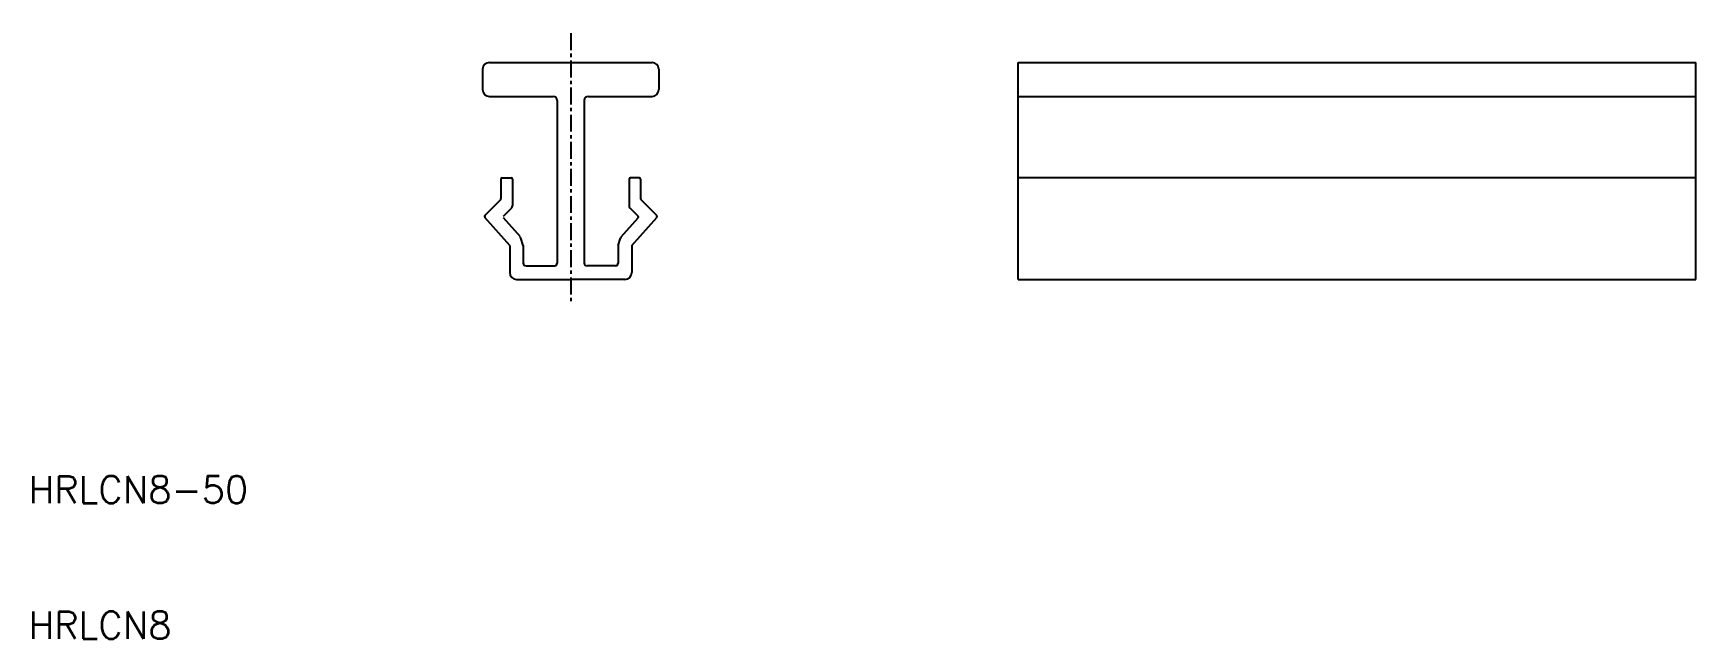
# Model space of a CAD drawing. Extents: x -40 to 83, y -42 to 2.
import ezdxf

# ---------------------------------------------------------------- set-up
doc = ezdxf.new("R2010")
doc.units = 0
doc.linetypes.add('CENTER', pattern=[2, 1.25, -0.25, 0.25, -0.25])
doc.layers.get('0').update_dxf_attribs({"linetype": 'CONTINUOUS'})
doc.layers.add('CENTER', color=1, linetype='CENTER')
doc.styles.get("Standard").update_dxf_attribs({"font": 'txt.shx', "bigfont": 'bigfont.shx'})

msp = doc.modelspace()

# ---------------------------------------------------------------- linework, layer by layer
at = {"color": 7, "linetype": 'CONTINUOUS'}
for p, q in [((-6, 0), (6, 0)), ((33, 0), (83, 0)), ((33, -16), (33, 0)), ((83, -16), (83, 0)), ((-6.5, -0.5), (-6.5, -2)), ((6.5, -0.5), (6.5, -2)), ((-6, -2.5), (-1.3, -2.5)), ((-1, -2.8), (-1, -14.8)), ((1, -2.8), (1, -14.8)), ((1.3, -2.5), (6, -2.5)), ((33, -2.5), (83, -2.5)), ((-5.05, -8.5), (-4.4, -8.5)), ((-5.05, -8.5), (-4.4, -8.5)), ((5.05, -8.5), (4.4, -8.5)), ((5.05, -8.5), (4.4, -8.5)), ((83, -8.5), (33, -8.5)), ((-5.15, -8.6), (-5.15, -10.02)), ((-4.3, -8.6), (-4.3, -10.58)), ((4.3, -8.6), (4.3, -10.58)), ((5.15, -8.6), (5.15, -10.02)), ((-6.34, -11.29), (-5.21, -10.16)), ((-4.97, -11.33), (-4.36, -10.72)), ((4.97, -11.33), (4.36, -10.72)), ((6.34, -11.29), (5.21, -10.16)), ((-4.5, -13.5), (-6.34, -11.43)), ((-3.72, -12.87), (-4.97, -11.47)), ((3.72, -12.87), (4.97, -11.47)), ((4.5, -13.5), (6.34, -11.43)), ((-3.5, -13.5), (-3.68, -12.95)), ((3.5, -13.5), (3.68, -12.95)), ((-4.5, -13.5), (-4.5, -15.5)), ((-4.5, -13.5), (-4.5, -15.5)), ((-3.5, -13.5), (-3.5, -14.8)), ((-3.5, -13.5), (-3.5, -14.8)), ((-3.5, -13.5), (-3.5, -14.8)), ((3.5, -13.5), (3.5, -14.8)), ((3.5, -13.5), (3.5, -14.8)), ((3.5, -13.5), (3.5, -14.8)), ((4.5, -13.5), (4.5, -15.5)), ((4.5, -13.5), (4.5, -15.5)), ((-3.3, -15), (-1.2, -15)), ((3.3, -15), (1.2, -15)), ((-4, -16), (0, -16)), ((4, -16), (0, -16)), ((33, -16), (83, -16))]:
    msp.add_line(p, q, dxfattribs=at)
for centre, radius, start, end in [((-6, -0.5), 0.5, 90, 180), ((6, -0.5), 0.5, 0, 90), ((-6, -2), 0.5, 180, 270), ((6, -2), 0.5, 270, 0), ((-1.3, -2.8), 0.3, 0, 90), ((1.3, -2.8), 0.3, 90, 180), ((-5.05, -8.6), 0.1, 90, 180), ((-5.05, -8.6), 0.1, 90, 180), ((-4.4, -8.6), 0.1, 0, 90), ((-4.4, -8.6), 0.1, 0, 90), ((4.4, -8.6), 0.1, 90, 180), ((4.4, -8.6), 0.1, 90, 180), ((5.05, -8.6), 0.1, 0, 90), ((5.05, -8.6), 0.1, 0, 90), ((-5.35, -10.02), 0.2, 315, 0), ((-4.5, -10.58), 0.2, 315, 0), ((4.5, -10.58), 0.2, 180, 225), ((5.35, -10.02), 0.2, 180, 225), ((-6.27, -11.36), 0.1, 135, 221.6415), ((4.89, -11.4), 0.1, 318.3596, 45), ((6.27, -11.36), 0.1, 318.3587, 45), ((-3.87, -13.01), 0.2, 17.7413, 41.6404), ((3.87, -13.01), 0.2, 138.3596, 162.2596), ((-4, -15.5), 0.5, 180, 270), ((-3.3, -14.8), 0.2, 180, 270), ((-1.2, -14.8), 0.2, 270, 0), ((1.2, -14.8), 0.2, 180, 270), ((3.3, -14.8), 0.2, 270, 0), ((4, -15.5), 0.5, 270, 0)]:
    msp.add_arc(centre, radius, start, end, dxfattribs=at)
at = {"layer": 'CENTER', "color": 1, "linetype": 'CENTER'}
msp.add_line((0, 2.15), (0, -17.8), dxfattribs=at)

# ---------------------------------------------------------------- texts
at = {"color": 7, "linetype": 'CONTINUOUS'}
for s, p in [('HRLCN8-50', (-40, -32.5)), ('HRLCN8', (-40, -42.5))]:
    msp.add_text(s, height=2, dxfattribs=at).set_placement(p)

doc.saveas('drawing.dxf')
